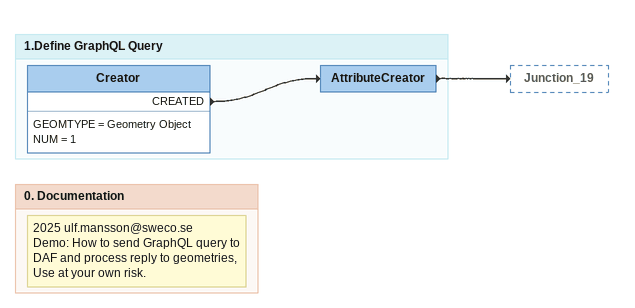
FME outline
Bookmark: 1.Define GraphQL Query
Creator
    GEOMTYPE = Geometry Object
    NUM = 1
    CREATED -> AttributeCreator
AttributeCreator
    -> Junction_19

Bookmark: 0. Documentation
Note: 2025 ulf.mansson@sweco.se / Demo: How to send GraphQL query to DAF and process reply to geometries, / Use at your own risk.
